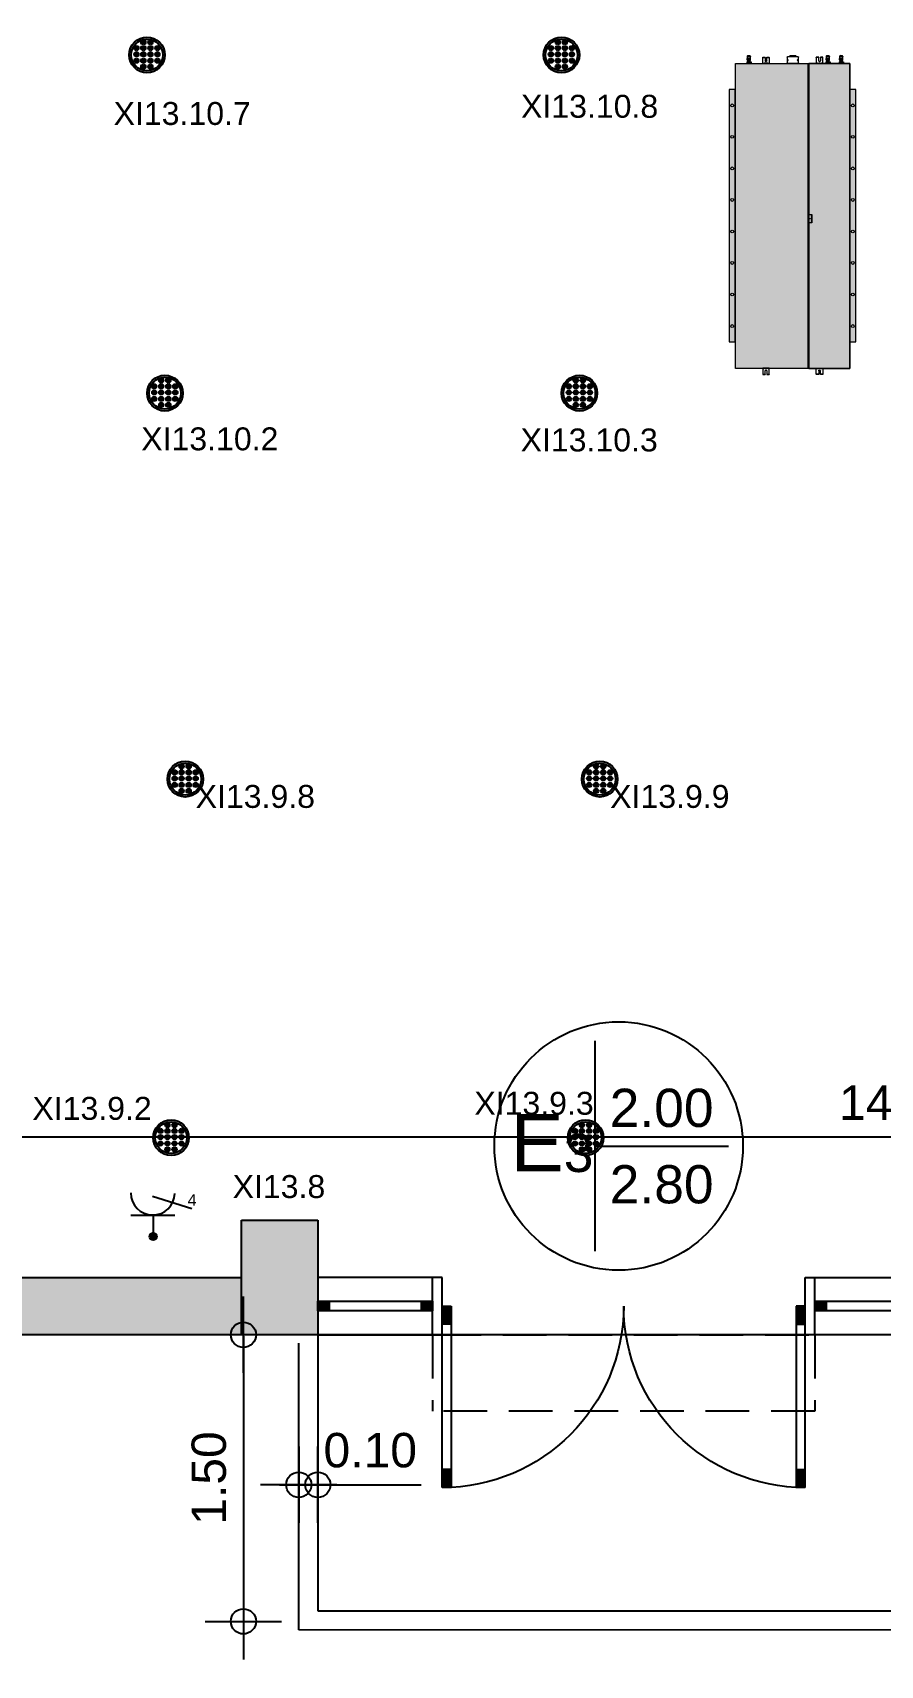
# Model space of a CAD drawing. Header units: metres. Extents: x 0 to 132, y -109 to 310.
# Drawn here: x 39.5 to 43.93, y 12.45 to 21 of the extents above; entities that cross this region are included whole.
import ezdxf
from ezdxf.enums import TextEntityAlignment as Align

# ---------------------------------------------------------------- set-up
doc = ezdxf.new("R2010")
doc.units = ezdxf.units.M
doc.header["$LTSCALE"] = 0.036
doc.linetypes.add('HIDDEN', pattern=[9.525, 6.35, -3.175])
doc.layers.get('0').update_dxf_attribs({"color": 252})
doc.layers.get('Defpoints').update_dxf_attribs({"color": 252})
for name, color, linetype in [('arxitektonika', 254, 'Continuous'), ('DIMBLK', 252, 'Continuous'), ('electext', 20, 'Continuous'), ('HLEK-SYMBOL', 3, 'Continuous'), ('HLEK_FL001_SYMBOLS', 230, 'Continuous'), ('mihanologika text', 20, 'Continuous'), ('Parathira', 252, 'Continuous')]:
    doc.layers.add(name, color=color, linetype=linetype)
doc.layers.add('axel', color=170, linetype='Continuous', lineweight=0)
doc.styles.add('COMU-N', font='arial.ttf')
doc.styles.get("Standard").update_dxf_attribs({"font": 'arial.ttf'})
doc.dimstyles.new('CADWDOT', dxfattribs={"dimscale": 0.1, "dimtxt": 1.8, "dimasz": 0.08, "dimexe": 2, "dimexo": 0, "dimgap": 0.09, "dimtad": 0, "dimrnd": 0.001, "dimzin": 0, "dimdsep": 46, "dimtxsty": 'Standard', "dimblk1": 'ARTDIM', "dimblk2": 'ARTDIM', "dimsah": 1, "dimcen": 0.09, "dimdle": 0.05, "dimse1": 1, "dimse2": 1, "dimadec": 0, "dimazin": 0, "dimtfac": 1, "dimtmove": 0, "dimatfit": 3, "dimldrblk": 'ARTDIM', "dimfxl": 2, "dimtvp": 0.9999, "dimtolj": 1, "dimtzin": 0, "dimarcsym": 0})

# ---------------------------------------------------------------- blocks, each defined once
blk = doc.blocks.new('A$C35C13F37')
at = {"layer": 'Parathira'}
for p, q in [((0, -0.025), (0, 0.025)), ((0, 0.025), (0.6, 0.025)), ((0, 0.015), (0.06, 0.015)), ((0, 0.005), (0.06, 0.005)), ((0.06, 0.025), (0.06, -0.025)), ((0.54, 0.025), (0.54, -0.025)), ((0.54, 0.015), (0.6, 0.015)), ((0.54, 0.005), (0.6, 0.005)), ((0.6, 0.025), (0.6, -0.025)), ((0, -0.005), (0.06, -0.005)), ((0, -0.015), (0.06, -0.015)), ((0.6, -0.025), (0, -0.025)), ((0.54, -0.005), (0.6, -0.005)), ((0.54, -0.015), (0.6, -0.015))]:
    blk.add_line(p, q, dxfattribs=at)
blk = doc.blocks.new('A$C30105C54')
at = {"layer": 'Parathira'}
for p, q in [((0.05, 0.8), (0.05, -0.15)), ((0.0595, 0.705), (0.0595, 0.8)), ((0.069, 0.705), (0.069, 0.7998)), ((0.0785, 0.705), (0.0785, 0.7996)), ((0.088, 0.705), (0.088, 0.7992)), ((0.0975, -0.15), (0.0975, 0.7988)), ((1.9025, -0.15), (1.9025, 0.7988)), ((1.912, 0.705), (1.912, 0.7992)), ((1.9215, 0.705), (1.9215, 0.7996)), ((1.931, 0.705), (1.931, 0.7998)), ((1.9405, 0.705), (1.9405, 0.8)), ((1.95, 0.8), (1.95, -0.15)), ((0.0975, 0.705), (0.05, 0.705)), ((1.9025, 0.705), (1.95, 0.705)), ((0, 0), (0.05, 0)), ((0.05, 0), (0.05, -0.3)), ((1.95, 0), (1.95, -0.3)), ((2, 0), (1.95, 0)), ((0.0975, -0.055), (0.05, -0.055)), ((0.0595, -0.15), (0.0595, -0.055)), ((0.069, -0.15), (0.069, -0.055)), ((0.0785, -0.15), (0.0785, -0.055)), ((0.088, -0.15), (0.088, -0.055)), ((1.9025, -0.055), (1.95, -0.055)), ((1.912, -0.15), (1.912, -0.055)), ((1.9215, -0.15), (1.9215, -0.055)), ((1.931, -0.15), (1.931, -0.055)), ((1.9405, -0.15), (1.9405, -0.055)), ((0.05, -0.15), (0.0975, -0.15)), ((1.95, -0.15), (1.9025, -0.15)), ((0.05, -0.3), (0, -0.3)), ((1.95, -0.3), (2, -0.3))]:
    blk.add_line(p, q, dxfattribs=at)
for centre, start, end in [((0.05, -0.15), 0, 90), ((1.95, -0.15), 90, 180)]:
    blk.add_arc(centre, 0.95, start, end, dxfattribs=at)
blk = doc.blocks.new('ARTDIM')
at = {"layer": 'DIMBLK'}
for p, q in [((0, -24.9975), (0, 24.9975)), ((-24.9975, 0), (24.9975, 0))]:
    blk.add_line(p, q, dxfattribs=at)
blk.add_circle((0, 0), 8.25, dxfattribs=at)
blk = doc.blocks.new('*D238')
at = {"layer": 'arxitektonika', "color": 0, "lineweight": -2}
blk.add_line((51.5802, 15.2176), (37.3262, 15.2176), dxfattribs=at)
at = {"layer": 'Defpoints', "color": 0, "transparency": 16777216}
for p in [(37.3182, 15.2176), (37.3182, 14.7624), (51.5882, 14.7624)]:
    blk.add_point(p, dxfattribs=at)
at = {"layer": 'arxitektonika', "color": 0, "lineweight": -2, "xscale": 0.008, "yscale": 0.008, "zscale": 0.008, "rotation": 180}
blk.add_blockref('ARTDIM', (37.3182, 15.2176), dxfattribs=at)
at = {"layer": 'arxitektonika', "color": 0, "lineweight": -2, "xscale": 0.008, "yscale": 0.008, "zscale": 0.008}
blk.add_blockref('ARTDIM', (51.5882, 15.2176), dxfattribs=at)
at = {"layer": 'arxitektonika', "color": 0, "insert": (44.0295, 15.3976), "char_height": 0.18, "attachment_point": 5}
blk.add_mtext('\\A1;14.27', dxfattribs=at)
blk = doc.blocks.new('*D240')
at = {"layer": 'arxitektonika', "color": 0, "lineweight": -2}
blk.add_line((40.5986, 14.175), (40.5986, 12.691), dxfattribs=at)
at = {"layer": 'Defpoints', "color": 0, "transparency": 16777216}
for p in [(40.8882, 14.183), (40.5986, 12.683), (40.8882, 12.683)]:
    blk.add_point(p, dxfattribs=at)
at = {"layer": 'arxitektonika', "color": 0, "lineweight": -2, "xscale": 0.008, "yscale": 0.008, "zscale": 0.008}
for p, rotation in [((40.5986, 14.183), 90), ((40.5986, 12.683), 270)]:
    blk.add_blockref('ARTDIM', p, dxfattribs=dict(at, rotation=rotation))
at = {"layer": 'arxitektonika', "color": 0, "insert": (40.4186, 13.433), "char_height": 0.18, "attachment_point": 5, "rotation": 90}
blk.add_mtext('\\A1;1.50', dxfattribs=at)
blk = doc.blocks.new('*D241')
at = {"layer": 'arxitektonika', "color": 0, "lineweight": -2}
blk.add_line((40.8962, 12.165), (47.8399, 12.165), dxfattribs=at)
at = {"layer": 'Defpoints', "color": 0, "transparency": 16777216}
for p in [(40.8882, 12.683), (47.8479, 12.683), (47.8479, 12.165)]:
    blk.add_point(p, dxfattribs=at)
at = {"layer": 'arxitektonika', "color": 0, "lineweight": -2, "xscale": 0.008, "yscale": 0.008, "zscale": 0.008, "rotation": 180}
blk.add_blockref('ARTDIM', (40.8882, 12.165), dxfattribs=at)
at = {"layer": 'arxitektonika', "color": 0, "lineweight": -2, "xscale": 0.008, "yscale": 0.008, "zscale": 0.008}
blk.add_blockref('ARTDIM', (47.8479, 12.165), dxfattribs=at)
at = {"layer": 'arxitektonika', "color": 0, "insert": (44.368, 12.345), "char_height": 0.18, "attachment_point": 5}
blk.add_mtext('\\A1;{\\Fcomplex.shx;6.95}', dxfattribs=at)
blk = doc.blocks.new('*D242')
at = {"layer": 'arxitektonika', "color": 0, "lineweight": -2}
for p, q in [((40.8962, 13.3979), (40.9802, 13.3979)), ((40.9882, 13.3979), (41.5285, 13.3979))]:
    blk.add_line(p, q, dxfattribs=at)
at = {"layer": 'Defpoints', "color": 0, "transparency": 16777216}
for p in [(40.8882, 13.433), (40.9882, 13.433), (40.9882, 13.3979)]:
    blk.add_point(p, dxfattribs=at)
at = {"layer": 'arxitektonika', "color": 0, "lineweight": -2, "xscale": 0.008, "yscale": 0.008, "zscale": 0.008, "rotation": 180}
blk.add_blockref('ARTDIM', (40.8882, 13.3979), dxfattribs=at)
at = {"layer": 'arxitektonika', "color": 0, "lineweight": -2, "xscale": 0.008, "yscale": 0.008, "zscale": 0.008}
blk.add_blockref('ARTDIM', (40.9882, 13.3979), dxfattribs=at)
at = {"layer": 'arxitektonika', "color": 0, "insert": (41.2623, 13.5779), "char_height": 0.18, "attachment_point": 5}
blk.add_mtext('\\A1;0.10', dxfattribs=at)
blk = doc.blocks.new('gJ6_a14')
at = {"linetype": 'Continuous'}
for p, q in [((-0.1176, 0.1119), (0.113, 0.1119)), ((0, 0.1119), (0, 0))]:
    blk.add_line(p, q, dxfattribs=at)
blk.add_arc((-0.0023, 0.2279), 0.1153, 180, 358.95657, dxfattribs=at)
blk = doc.blocks.new('*X789')
at = {"color": 0}
for p, q in [((15.598, 2.587), (15.737, 2.727)), ((15.598, 2.622), (15.702, 2.727)), ((15.601, 2.607), (15.609, 2.616)), ((15.604, 2.646), (15.605, 2.647)), ((15.605, 2.559), (15.765, 2.719)), ((15.605, 2.577), (15.614, 2.585)), ((15.609, 2.652), (15.618, 2.66)), ((15.611, 2.547), (15.618, 2.554)), ((15.614, 2.621), (15.623, 2.63)), ((15.617, 2.536), (15.789, 2.707)), ((15.618, 2.59), (15.627, 2.599)), ((15.623, 2.665), (15.631, 2.674)), ((15.623, 2.559), (15.631, 2.568)), ((15.627, 2.634), (15.636, 2.643)), ((15.627, 2.528), (15.636, 2.537)), ((15.631, 2.603), (15.64, 2.612)), ((15.633, 2.516), (15.808, 2.691)), ((15.636, 2.678), (15.645, 2.687)), ((15.636, 2.572), (15.645, 2.581)), ((15.64, 2.647), (15.649, 2.656)), ((15.64, 2.541), (15.649, 2.55)), ((15.645, 2.616), (15.654, 2.625)), ((15.645, 2.51), (15.654, 2.519)), ((15.649, 2.691), (15.658, 2.7)), ((15.649, 2.585), (15.658, 2.594)), ((15.653, 2.501), (15.824, 2.672)), ((15.654, 2.66), (15.662, 2.669)), ((15.654, 2.554), (15.662, 2.563)), ((15.658, 2.63), (15.667, 2.638)), ((15.658, 2.523), (15.667, 2.532)), ((15.662, 2.705), (15.671, 2.714)), ((15.662, 2.599), (15.671, 2.607)), ((15.664, 2.494), (15.671, 2.501)), ((15.667, 2.674), (15.676, 2.683)), ((15.667, 2.568), (15.676, 2.577)), ((15.671, 2.643), (15.68, 2.652)), ((15.671, 2.537), (15.68, 2.546)), ((15.676, 2.718), (15.678, 2.721)), ((15.676, 2.489), (15.836, 2.648)), ((15.676, 2.612), (15.685, 2.621)), ((15.676, 2.506), (15.685, 2.515)), ((15.68, 2.687), (15.689, 2.696)), ((15.68, 2.581), (15.689, 2.59)), ((15.685, 2.656), (15.693, 2.665)), ((15.685, 2.55), (15.693, 2.559)), ((15.689, 2.625), (15.698, 2.634)), ((15.689, 2.519), (15.698, 2.528)), ((15.693, 2.7), (15.702, 2.709)), ((15.693, 2.594), (15.702, 2.603)), ((15.693, 2.488), (15.702, 2.497)), ((15.698, 2.669), (15.707, 2.678)), ((15.698, 2.563), (15.707, 2.572)), ((15.702, 2.638), (15.711, 2.647)), ((15.702, 2.532), (15.711, 2.541)), ((15.705, 2.482), (15.843, 2.62)), ((15.707, 2.714), (15.715, 2.722)), ((15.707, 2.607), (15.715, 2.616)), ((15.707, 2.501), (15.715, 2.51)), ((15.711, 2.683), (15.72, 2.691)), ((15.711, 2.577), (15.72, 2.585)), ((15.715, 2.652), (15.724, 2.66)), ((15.715, 2.546), (15.724, 2.554)), ((15.72, 2.727), (15.721, 2.728)), ((15.72, 2.621), (15.729, 2.63)), ((15.72, 2.515), (15.729, 2.523)), ((15.724, 2.696), (15.733, 2.705)), ((15.724, 2.59), (15.733, 2.599)), ((15.724, 2.484), (15.733, 2.493)), ((15.729, 2.665), (15.738, 2.674)), ((15.729, 2.559), (15.738, 2.568)), ((15.733, 2.634), (15.742, 2.643)), ((15.733, 2.528), (15.742, 2.537)), ((15.738, 2.709), (15.746, 2.718)), ((15.738, 2.603), (15.746, 2.612)), ((15.738, 2.497), (15.746, 2.506)), ((15.741, 2.482), (15.842, 2.584)), ((15.742, 2.678), (15.751, 2.687)), ((15.742, 2.572), (15.751, 2.581)), ((15.746, 2.647), (15.755, 2.656)), ((15.746, 2.541), (15.755, 2.55)), ((15.751, 2.722), (15.752, 2.724)), ((15.751, 2.616), (15.76, 2.625)), ((15.751, 2.51), (15.76, 2.519)), ((15.755, 2.691), (15.764, 2.7)), ((15.755, 2.585), (15.764, 2.594)), ((15.76, 2.66), (15.768, 2.669)), ((15.76, 2.554), (15.768, 2.563)), ((15.764, 2.63), (15.773, 2.638)), ((15.764, 2.523), (15.773, 2.532)), ((15.768, 2.705), (15.777, 2.714)), ((15.768, 2.599), (15.777, 2.607)), ((15.768, 2.493), (15.777, 2.501)), ((15.773, 2.674), (15.782, 2.683)), ((15.773, 2.568), (15.782, 2.577)), ((15.777, 2.643), (15.786, 2.652)), ((15.777, 2.537), (15.786, 2.546)), ((15.782, 2.612), (15.791, 2.621)), ((15.782, 2.506), (15.791, 2.515)), ((15.786, 2.687), (15.795, 2.696)), ((15.786, 2.581), (15.795, 2.59)), ((15.791, 2.656), (15.799, 2.665)), ((15.791, 2.55), (15.799, 2.559)), ((15.795, 2.625), (15.804, 2.634)), ((15.795, 2.519), (15.804, 2.528)), ((15.799, 2.594), (15.808, 2.603)), ((15.804, 2.669), (15.813, 2.678)), ((15.804, 2.563), (15.813, 2.572)), ((15.808, 2.638), (15.817, 2.647)), ((15.808, 2.532), (15.817, 2.541)), ((15.813, 2.607), (15.822, 2.616)), ((15.817, 2.577), (15.826, 2.585)), ((15.822, 2.652), (15.83, 2.66)), ((15.822, 2.546), (15.83, 2.554)), ((15.826, 2.621), (15.835, 2.63)), ((15.83, 2.59), (15.839, 2.599)), ((15.835, 2.559), (15.835, 2.56)), ((15.839, 2.634), (15.84, 2.635)), ((15.844, 2.603), (15.844, 2.603))]:
    blk.add_line(p, q, dxfattribs=at)
blk = doc.blocks.new('GJ6_A78')
at = {"layer": 'HLEK-SYMBOL', "color": 0, "linetype": 'Continuous'}
blk.add_circle((0, 0), 0.0989, dxfattribs=at)
at = {"layer": 'HLEK-SYMBOL', "color": 0, "xscale": 0.8, "yscale": 0.8, "zscale": 0.8}
blk.add_blockref('*X789', (-12.576, -2.084), dxfattribs=at)
blk = doc.blocks.new('priza')
at = {"layer": 'HLEK_FL001_SYMBOLS', "xscale": 0.1951472641207488, "yscale": 0.1951472641207488, "zscale": 0.1951472641207488}
blk.add_blockref('GJ6_A78', (87.4, -100.4953), dxfattribs=at)
at = {"layer": 'HLEK_FL001_SYMBOLS', "rotation": 180}
blk.add_blockref('gJ6_a14', (87.4, -100.4952), dxfattribs=at)
blk = doc.blocks.new('priza tetrapli')
at = {"layer": 'HLEK_FL001_SYMBOLS', "ltscale": 5}
blk.add_line((444.1264, -18.901), (444.3314, -18.9664), dxfattribs=at)
at = {"layer": 'HLEK_FL001_SYMBOLS', "rotation": 180}
blk.add_blockref('priza', (531.5297, -119.6074), dxfattribs=at)
at = {"layer": 'HLEK_FL001_SYMBOLS', "ltscale": 5}
blk.add_text('4', height=0.06, dxfattribs=at).set_placement((444.3099, -18.9515))
blk = doc.blocks.new('led downlight 26W xoneyto 18cm')
at = {"layer": 'HLEK_FL001_SYMBOLS'}
h = blk.add_hatch(color=256, dxfattribs=at)
h.paths.add_polyline_path([(45.0105, 62.6523, 1), (45.1976, 62.6523, 1)])
h.paths.add_polyline_path([(45.1872, 62.6523, 1), (45.0209, 62.6523, 1)], flags=16)
at = {"layer": 'HLEK_FL001_SYMBOLS', "linetype": 'Continuous', "lineweight": 0}
h = blk.add_hatch(color=11, dxfattribs=at)
h.dxf.hatch_style = 1
h.paths.add_polyline_path([(45.0985, 62.7188, 1), (45.0716, 62.7188, 1)])
h = blk.add_hatch(color=11, dxfattribs=at)
h.dxf.hatch_style = 1
h.paths.add_polyline_path([(45.1355, 62.7188, 1), (45.1087, 62.7188, 1)])
h = blk.add_hatch(color=11, dxfattribs=at)
h.dxf.hatch_style = 1
h.paths.add_polyline_path([(45.062, 62.688, 1), (45.0351, 62.688, 1)])
h = blk.add_hatch(color=11, dxfattribs=at)
h.dxf.hatch_style = 1
h.paths.add_polyline_path([(45.062, 62.6556, 1), (45.0351, 62.6556, 1)])
h = blk.add_hatch(color=11, dxfattribs=at)
h.dxf.hatch_style = 1
h.paths.add_polyline_path([(45.062, 62.6219, 1), (45.0351, 62.6219, 1)])
h = blk.add_hatch(color=11, dxfattribs=at)
h.dxf.hatch_style = 1
h.paths.add_polyline_path([(45.0985, 62.688, 1), (45.0716, 62.688, 1)])
h = blk.add_hatch(color=11, dxfattribs=at)
h.dxf.hatch_style = 1
h.paths.add_polyline_path([(45.0985, 62.6556, 1), (45.0716, 62.6556, 1)])
h = blk.add_hatch(color=11, dxfattribs=at)
h.dxf.hatch_style = 1
h.paths.add_polyline_path([(45.0985, 62.6219, 1), (45.0716, 62.6219, 1)])
h = blk.add_hatch(color=11, dxfattribs=at)
h.dxf.hatch_style = 1
h.paths.add_polyline_path([(45.1355, 62.688, 1), (45.1087, 62.688, 1)])
h = blk.add_hatch(color=11, dxfattribs=at)
h.dxf.hatch_style = 1
h.paths.add_polyline_path([(45.1355, 62.6556, 1), (45.1087, 62.6556, 1)])
h = blk.add_hatch(color=11, dxfattribs=at)
h.dxf.hatch_style = 1
h.paths.add_polyline_path([(45.1355, 62.6219, 1), (45.1087, 62.6219, 1)])
h = blk.add_hatch(color=11, dxfattribs=at)
h.dxf.hatch_style = 1
h.paths.add_polyline_path([(45.172, 62.688, 1), (45.1452, 62.688, 1)])
h = blk.add_hatch(color=11, dxfattribs=at)
h.dxf.hatch_style = 1
h.paths.add_polyline_path([(45.172, 62.6556, 1), (45.1452, 62.6556, 1)])
h = blk.add_hatch(color=11, dxfattribs=at)
h.dxf.hatch_style = 1
h.paths.add_polyline_path([(45.172, 62.6219, 1), (45.1452, 62.6219, 1)])
h = blk.add_hatch(color=11, dxfattribs=at)
h.dxf.hatch_style = 1
h.paths.add_polyline_path([(45.0985, 62.5906, 1), (45.0716, 62.5906, 1)])
h = blk.add_hatch(color=11, dxfattribs=at)
h.dxf.hatch_style = 1
h.paths.add_polyline_path([(45.1355, 62.5906, 1), (45.1087, 62.5906, 1)])
at = {"layer": 'HLEK_FL001_SYMBOLS'}
for radius in [0.0936, 0.0831]:
    blk.add_circle((45.1041, 62.6523), radius, dxfattribs=at)
at = {"layer": 'HLEK_FL001_SYMBOLS', "linetype": 'Continuous', "lineweight": 0}
for centre in [(45.0851, 62.7188), (45.1221, 62.7188), (45.0486, 62.688), (45.0486, 62.6556), (45.0486, 62.6219), (45.0851, 62.688), (45.0851, 62.6556), (45.0851, 62.6219), (45.1221, 62.688), (45.1221, 62.6556), (45.1221, 62.6219), (45.1586, 62.688), (45.1586, 62.6556), (45.1586, 62.6219), (45.0851, 62.5906), (45.1221, 62.5906)]:
    blk.add_circle(centre, 0.0134, dxfattribs=at)
blk = doc.blocks.new('A$C5A126718')
at = {"layer": 'axel'}
for p, q in [((-0.0317, 0.0343), (-0.0317, 0.0321)), ((-0.0301, 0.0343), (-0.0317, 0.0343)), ((-0.0317, 0.0321), (-0.0317, 0.0236)), ((-0.0317, 0.0321), (-0.0301, 0.0321)), ((-0.0317, 0.0236), (-0.0301, 0.0236)), ((-0.0317, 0.0236), (-0.0317, 0.0214)), ((-0.0301, 0.0214), (-0.0317, 0.0214)), ((-0.0301, 0.0129), (-0.0317, 0.0129)), ((-0.0317, 0.0129), (-0.0317, 0.0107)), ((-0.0317, 0.0107), (-0.0301, 0.0107)), ((-0.0317, 0.0107), (-0.0317, 0.0021)), ((-0.0317, 0.0021), (-0.0301, 0.0021)), ((-0.0317, 0.0021), (-0.0317, 0)), ((-0.0301, 0), (-0.0317, 0)), ((-0.0012, 0.0343), (-0.0301, 0.0343)), ((-0.0301, 0.0343), (-0.0301, 0.0321)), ((-0.0301, 0.0321), (-0.0301, 0.0236)), ((-0.0301, 0.0236), (-0.0301, 0.0214)), ((-0.0301, 0.0214), (-0.0131, 0.0214)), ((-0.0301, 0.0129), (-0.0301, 0.0107)), ((-0.0131, 0.0129), (-0.0301, 0.0129)), ((-0.0301, 0.0107), (-0.0301, 0.0021)), ((-0.0301, 0.0021), (-0.0301, 0)), ((-0.0301, 0), (-0.0012, 0)), ((-0.0012, 0.0343), (0, 0.0343)), ((-0.0012, 0.0343), (-0.0012, 0.033)), ((-0.0012, 0.033), (-0.0012, 0.03)), ((-0.0012, 0.03), (-0.0012, 0.0271)), ((-0.0012, 0.0271), (0, 0.0271)), ((-0.0012, 0.027), (-0.0012, 0.0271)), ((-0.0012, 0.0073), (-0.0012, 0.027)), ((-0.0012, 0.0071), (-0.0012, 0.0073)), ((-0.0012, 0.0071), (0, 0.0071)), ((-0.0012, 0.0071), (-0.0012, 0.0043)), ((-0.0012, 0.0043), (-0.0012, 0.0013)), ((-0.0012, 0.0013), (-0.0012, 0)), ((-0.0012, 0), (0, 0)), ((0.0004, 0.0271), (0.0004, 0.0343)), ((0.0004, 0.0271), (0.0004, 0.0343)), ((0.0004, 0.0211), (0.0004, 0.0271)), ((0.0004, 0.0211), (0.0004, 0.0271)), ((0.0004, 0.0207), (0.0004, 0.0211)), ((0.0004, 0.0207), (0.0004, 0.0211)), ((0.0004, 0.0186), (0.0004, 0.0207)), ((0.0004, 0.0186), (0.0004, 0.0207)), ((0.0004, 0.0157), (0.0004, 0.0186)), ((0.0004, 0.0157), (0.0004, 0.0186)), ((0.0004, 0.0136), (0.0004, 0.0157)), ((0.0004, 0.0136), (0.0004, 0.0157)), ((0.0004, 0.0132), (0.0004, 0.0136)), ((0.0004, 0.0132), (0.0004, 0.0136)), ((0.0004, 0.0071), (0.0004, 0.0132)), ((0.0004, 0.0071), (0.0004, 0.0132)), ((0.0004, 0), (0.0004, 0.0071)), ((0.0004, 0), (0.0004, 0.0071))]:
    blk.add_line(p, q, dxfattribs=at)
blk.add_arc((-0.0131, 0.0171), 0.00429, 270, 90, dxfattribs=at)
blk = doc.blocks.new('A$C3A54651E')
at = {"layer": 'axel'}
for p, q in [((0.0091, 0.0228), (0, 0.0228)), ((0, 0.0228), (0, 0)), ((0.0091, 0), (0, 0)), ((0.0091, 0), (0.0091, 0.0228)), ((0.0091, 0.0171), (0.0162, 0.0171)), ((0.0091, 0.0057), (0.0162, 0.0057)), ((0.0162, 0.019), (0.0166, 0.0193)), ((0.0162, 0.0038), (0.0162, 0.019)), ((0.0162, 0.0038), (0.0166, 0.0035)), ((0.0166, 0.0035), (0.0166, 0.0193)), ((0.0166, 0.0193), (0.0184, 0.0193)), ((0.0166, 0.0035), (0.0184, 0.0035)), ((0.0184, 0.02), (0.0184, 0.0199)), ((0.0184, 0.02), (0.0184, 0.02)), ((0.0184, 0.0199), (0.0184, 0.0193)), ((0.0184, 0.0193), (0.0184, 0.0153)), ((0.0184, 0.0153), (0.0184, 0.0067)), ((0.0184, 0.0067), (0.0184, 0.0035)), ((0.0184, 0.0035), (0.0184, 0.0028)), ((0.0184, 0.0028), (0.0184, 0.0028)), ((0.0191, 0.0202), (0.0254, 0.0202)), ((0.0191, 0.0197), (0.0254, 0.0197)), ((0.0191, 0.0109), (0.0254, 0.0109)), ((0.0191, 0.0026), (0.0254, 0.0026)), ((0.0262, 0.0199), (0.0262, 0.02)), ((0.0262, 0.02), (0.0262, 0.02)), ((0.0262, 0.0182), (0.0262, 0.0199)), ((0.0262, 0.0153), (0.0262, 0.0182)), ((0.0262, 0.0182), (0.0284, 0.0182)), ((0.0262, 0.0067), (0.0262, 0.0153)), ((0.0262, 0.0046), (0.0262, 0.0067)), ((0.0262, 0.0028), (0.0262, 0.0046)), ((0.0262, 0.0046), (0.0284, 0.0046)), ((0.0262, 0.0028), (0.0262, 0.0028)), ((0.0284, 0.0193), (0.037, 0.0193)), ((0.0284, 0.0182), (0.0284, 0.0193)), ((0.0284, 0.0046), (0.0284, 0.0182)), ((0.0284, 0.0035), (0.0284, 0.0046)), ((0.0284, 0.0035), (0.037, 0.0035)), ((0.037, 0.0035), (0.037, 0.0193)), ((0.0373, 0.019), (0.037, 0.0193)), ((0.0373, 0.0037), (0.037, 0.0035)), ((0.0373, 0.0182), (0.0373, 0.019)), ((0.0373, 0.0046), (0.0373, 0.0182)), ((0.0373, 0.0182), (0.0403, 0.0182)), ((0.0373, 0.0037), (0.0373, 0.0046)), ((0.0373, 0.0046), (0.0403, 0.0046)), ((0.0403, 0.0046), (0.0403, 0.0182)), ((0.0423, 0.0162), (0.0403, 0.0182)), ((0.0423, 0.0066), (0.0403, 0.0046)), ((0.0423, 0.0066), (0.0423, 0.0162))]:
    blk.add_line(p, q, dxfattribs=at)
for points in [[(0.0191, 0.0202, 0.004311), (0.019, 0.0202, 0.005535), (0.0188, 0.0202, 0.007292), (0.0187, 0.0201, 0.009929), (0.0186, 0.0201), (0.0186, 0.0201, 0.019665), (0.0185, 0.02, 0.032685), (0.0184, 0.02, 0.060642), (0.0184, 0.02), (0.0184, 0.02)], [(0.0184, 0.0199, 0.159929), (0.0184, 0.0199, 0.090191), (0.0184, 0.0199, 0.0462), (0.0184, 0.0199, 0.02623), (0.0185, 0.0198), (0.0186, 0.0198, 0.013719), (0.0187, 0.0198, 0.009481), (0.0188, 0.0198, 0.006867), (0.0189, 0.0197, 0.005151), (0.0191, 0.0197)], [(0.0191, 0.0197, 0.015295), (0.0188, 0.0186, 0.017604), (0.0186, 0.0175), (0.0185, 0.0169, 0.02245), (0.0184, 0.0158), (0.0184, 0.0153)], [(0.0184, 0.0153, 0.023182), (0.0184, 0.0142, 0.022013), (0.0186, 0.0131), (0.0187, 0.0125, 0.017076), (0.0189, 0.0114), (0.0191, 0.0109)], [(0.0191, 0.0109, 0.016103), (0.0188, 0.0098, 0.018613), (0.0186, 0.0088), (0.0185, 0.0083, 0.023826), (0.0184, 0.0072), (0.0184, 0.0067)], [(0.0184, 0.0067, 0.024647), (0.0184, 0.0057, 0.023359), (0.0186, 0.0046), (0.0187, 0.0041, 0.018023), (0.0189, 0.0031), (0.0191, 0.0026)], [(0.0191, 0.0026, -0.004311), (0.019, 0.0026, -0.005535), (0.0188, 0.0026, -0.007292), (0.0187, 0.0027, -0.009929), (0.0186, 0.0027), (0.0186, 0.0027, -0.019665), (0.0185, 0.0027, -0.032685), (0.0184, 0.0028, -0.060642), (0.0184, 0.0028), (0.0184, 0.0028)], [(0.0262, 0.02, 0.102242), (0.0262, 0.02, 0.051435), (0.0261, 0.02, 0.028507), (0.0261, 0.0201, 0.01755), (0.026, 0.0201), (0.0259, 0.0201, 0.009159), (0.0258, 0.0201, 0.006785), (0.0257, 0.0202, 0.005184), (0.0255, 0.0202), (0.0254, 0.0202)], [(0.0254, 0.0197, 0.004812), (0.0256, 0.0197, 0.00636), (0.0258, 0.0198, 0.008685), (0.0259, 0.0198, 0.012384), (0.026, 0.0198), (0.0261, 0.0198, 0.023143), (0.0261, 0.0199, 0.039656), (0.0262, 0.0199, 0.07579), (0.0262, 0.0199, 0.144125), (0.0262, 0.0199)], [(0.0262, 0.0153, 0.023214), (0.0262, 0.0164, 0.02204), (0.026, 0.0175), (0.0259, 0.018, 0.017046), (0.0256, 0.0191), (0.0254, 0.0197)], [(0.0254, 0.0109, 0.01528), (0.0258, 0.012, 0.017585), (0.026, 0.013), (0.0261, 0.0136, 0.022468), (0.0262, 0.0147), (0.0262, 0.0153)], [(0.0262, 0.0067, 0.024685), (0.0262, 0.0078, 0.023392), (0.026, 0.0088), (0.0259, 0.0093, 0.017988), (0.0256, 0.0103), (0.0254, 0.0109)], [(0.0254, 0.0026, 0.016073), (0.0258, 0.0036, 0.018575), (0.026, 0.0046), (0.0261, 0.0052, 0.023861), (0.0262, 0.0062), (0.0262, 0.0067)], [(0.0262, 0.0028, -0.102242), (0.0262, 0.0028, -0.051435), (0.0261, 0.0028, -0.028507), (0.0261, 0.0027, -0.01755), (0.026, 0.0027), (0.0259, 0.0027, -0.009159), (0.0258, 0.0026, -0.006785), (0.0257, 0.0026, -0.005184), (0.0255, 0.0026), (0.0254, 0.0026)]]:
    blk.add_lwpolyline(points, format="xyb", dxfattribs=at)
blk = doc.blocks.new('A$C531E15D6')
at = {"layer": 'axel'}
for p, q in [((-0.0003, 0.0241), (-0.0003, -0.0359)), ((-0.0003, 0.0241), (0.0009, 0.0241)), ((-0.0003, 0.0134), (0, 0.0134)), ((-0.0003, 0.0113), (0, 0.0113)), ((-0.0003, 0.0066), (-0.0003, 0.0031)), ((-0.0003, 0.0066), (-0.0003, 0.0031)), ((0, 0.0059), (-0.0003, 0.0059)), ((-0.0003, 0.0031), (-0.0003, -0.0276)), ((0.0021, 0.0241), (0, 0.022)), ((0, 0.0059), (0, 0.022)), ((0, -0.0059), (0, 0.0059)), ((0, -0.0059), (0, 0.0059)), ((0.0012, 0.0241), (0.0009, 0.0241)), ((0.0012, 0.0241), (0.0009, 0.0241)), ((0.0012, 0.0241), (0.0021, 0.0241)), ((0.0021, 0.0241), (0.0321, 0.0241)), ((0.0021, 0.0241), (0.0321, 0.0241)), ((0.0321, 0.0241), (0.0343, 0.022)), ((0.0343, 0.022), (0.0343, 0.0134)), ((0.0343, 0.022), (0.0343, 0.0134)), ((0.0343, 0.0134), (0.0343, -0.0251)), ((0.0343, 0.0134), (0.0343, -0.0251)), ((0.038, 0.0127), (0.0343, 0.0128)), ((0.0347, 0.0056), (0.0343, 0.0056)), ((0.0347, 0.0056), (0.0347, -0.0059)), ((0.0357, 0.0099), (0.0357, 0.0045)), ((0.04, 0.0099), (0.0357, 0.0099)), ((0.0357, 0.0045), (0.0357, 0.0038)), ((0.0357, 0.0045), (0.0357, 0.0038)), ((0.0357, 0.0038), (0.0357, -0.0059)), ((0.0357, 0.0038), (0.0357, -0.0059)), ((0.038, 0.0127), (0.038, 0.0099)), ((0.04, 0.0099), (0.04, -0.0059)), ((0, -0.0176), (-0.0003, -0.0176)), ((-0.0003, -0.023), (0, -0.023)), ((-0.0003, -0.0251), (0, -0.0251)), ((-0.0003, -0.0276), (-0.0003, -0.0312)), ((-0.0003, -0.0276), (-0.0003, -0.0312)), ((-0.0003, -0.0359), (0.0021, -0.0359)), ((0, -0.0176), (0, -0.0059)), ((0, -0.0176), (0, -0.0059)), ((0, -0.0337), (0, -0.0176)), ((0.0021, -0.0359), (0, -0.0337)), ((0.0321, -0.0359), (0.0021, -0.0359)), ((0.0321, -0.0359), (0.0021, -0.0359)), ((0.0343, -0.0337), (0.0321, -0.0359)), ((0.0347, -0.0173), (0.0343, -0.0173)), ((0.038, -0.0244), (0.0343, -0.0245)), ((0.0343, -0.0251), (0.0343, -0.0337)), ((0.0343, -0.0251), (0.0343, -0.0337)), ((0.0347, -0.0059), (0.0347, -0.0173)), ((0.0357, -0.0059), (0.0357, -0.0155)), ((0.0357, -0.0059), (0.0357, -0.0155)), ((0.0357, -0.0155), (0.0357, -0.0162)), ((0.0357, -0.0155), (0.0357, -0.0162)), ((0.0357, -0.0162), (0.0357, -0.0216)), ((0.04, -0.0216), (0.0357, -0.0216)), ((0.038, -0.0244), (0.038, -0.0216)), ((0.04, -0.0059), (0.04, -0.0216))]:
    blk.add_line(p, q, dxfattribs=at)
for centre, radius in [((0.0171, 0.0199), 0.00214), ((0.0171, 0.0199), 0.00111), ((0.0171, -0.0316), 0.00214), ((0.0171, -0.0316), 0.00111)]:
    blk.add_circle(centre, radius, dxfattribs=at)
for centre, radius, start, end in [((0.0321, 0.022), 0.00214, 0, 90), ((0.0346, 0.0045), 0.00107, 0, 89.54164), ((0.0321, -0.0337), 0.00214, 270, 0), ((0.0346, -0.0162), 0.00107, 270.45836, 0)]:
    blk.add_arc(centre, radius, start, end, dxfattribs=at)
blk = doc.blocks.new('FCU 10 KANALATO')
at = {"layer": 'axel'}
for color, points in [(150, [(47986.6743, 13560.1633), (47986.6743, 13560.0206), (47986.6751, 13560.0206), (47986.6751, 13560.0135), (47986.6751, 13560.0074), (47986.6751, 13560.007), (47986.6751, 13560.002), (47986.6751, 13559.9935), (47986.6751, 13559.9863), (47986.6743, 13559.9863), (47986.6743, 13559.782), (47987.7792, 13559.782), (47988.2671, 13559.782), (47988.2671, 13559.782), (47988.2704, 13559.782), (47988.2704, 13560.1633)]), (151, [(47988.2705, 13559.5646), (47988.2705, 13559.5982), (47988.2705, 13559.5982), (47988.2705, 13559.621), (47988.2705, 13559.621), (47988.2705, 13559.6682), (47988.2705, 13559.6682), (47988.2705, 13559.691), (47988.2705, 13559.691), (47988.2705, 13559.7061), (47988.2705, 13559.7061), (47988.2705, 13559.7132), (47988.2705, 13559.7193), (47988.2705, 13559.7196), (47988.2705, 13559.7246), (47988.2705, 13559.7332), (47988.2705, 13559.7403), (47988.2705, 13559.7403), (47988.2705, 13559.7785), (47987.4805, 13559.7785), (47987.4805, 13559.7638), (47987.4362, 13559.7638), (47987.4362, 13559.7785), (47986.6743, 13559.7785), (47986.6743, 13559.7403), (47986.6751, 13559.7403), (47986.6751, 13559.7332), (47986.6751, 13559.7271), (47986.6751, 13559.7218), (47986.6751, 13559.7193), (47986.6751, 13559.7132), (47986.6751, 13559.7061), (47986.6743, 13559.7061), (47986.6743, 13559.5646)])]:
    blk.add_hatch(color=color, dxfattribs=at).paths.add_polyline_path(points)
h = blk.add_hatch(color=211, dxfattribs=at)
h.paths.add_polyline_path([(47988.1338, 13560.164), (47988.1338, 13560.197), (47986.8138, 13560.197), (47986.8138, 13560.164)])
h.paths.add_polyline_path([(47987.5563, 13560.1878, -1), (47987.5563, 13560.1731, -1)], flags=16)
h.paths.add_polyline_path([(47987.3913, 13560.1731, -1), (47987.3913, 13560.1878, -1)], flags=16)
h.paths.add_polyline_path([(47987.7213, 13560.1878, -1), (47987.7213, 13560.1731, -1)], flags=16)
h.paths.add_polyline_path([(47987.2263, 13560.1731, -1), (47987.2263, 13560.1878, -1)], flags=16)
h.paths.add_polyline_path([(47987.8863, 13560.1878, -1), (47987.8863, 13560.1731, -1)], flags=16)
h.paths.add_polyline_path([(47987.0613, 13560.1731, -1), (47987.0613, 13560.1878, -1)], flags=16)
h.paths.add_polyline_path([(47988.0513, 13560.1878, -1), (47988.0513, 13560.1731, -1)], flags=16)
h.paths.add_polyline_path([(47986.8963, 13560.1731, -1), (47986.8963, 13560.1878, -1)], flags=16)
h = blk.add_hatch(color=211, dxfattribs=at)
h.paths.add_polyline_path([(47988.1338, 13559.5327), (47988.1338, 13559.5657), (47986.8138, 13559.5657), (47986.8138, 13559.5327)])
h.paths.add_polyline_path([(47987.5563, 13559.5565, -1), (47987.5563, 13559.5418, -1)], flags=16)
h.paths.add_polyline_path([(47987.3913, 13559.5418, -1), (47987.3913, 13559.5565, -1)], flags=16)
h.paths.add_polyline_path([(47987.7213, 13559.5565, -1), (47987.7213, 13559.5418, -1)], flags=16)
h.paths.add_polyline_path([(47987.2263, 13559.5418, -1), (47987.2263, 13559.5565, -1)], flags=16)
h.paths.add_polyline_path([(47987.8863, 13559.5565, -1), (47987.8863, 13559.5418, -1)], flags=16)
h.paths.add_polyline_path([(47987.0613, 13559.5418, -1), (47987.0613, 13559.5565, -1)], flags=16)
h.paths.add_polyline_path([(47988.0513, 13559.5565, -1), (47988.0513, 13559.5418, -1)], flags=16)
h.paths.add_polyline_path([(47986.8963, 13559.5418, -1), (47986.8963, 13559.5565, -1)], flags=16)
for p, q in [((47986.6743, 13559.782), (47987.7792, 13559.782)), ((47986.6743, 13559.7804), (47987.7792, 13559.7804)), ((47986.6743, 13559.78), (47987.7816, 13559.78)), ((47987.7349, 13559.7785), (47986.6743, 13559.7785)), ((47987.4362, 13559.7785), (47987.4362, 13559.78)), ((47987.4362, 13559.7638), (47987.4362, 13559.7785)), ((47987.4362, 13559.766), (47987.4805, 13559.766)), ((47987.4805, 13559.7638), (47987.4362, 13559.7638)), ((47987.4805, 13559.7785), (47987.4805, 13559.78)), ((47987.4805, 13559.7785), (47987.4805, 13559.7638)), ((47988.2705, 13559.7785), (47987.7329, 13559.7785)), ((47987.7792, 13559.782), (47988.2671, 13559.782)), ((47987.7792, 13559.7804), (47988.2705, 13559.7804)), ((47987.7792, 13559.78), (47988.2705, 13559.78))]:
    blk.add_line(p, q, dxfattribs=at)
for points in [[(47986.6743, 13560.1633), (47988.2704, 13560.1633), (47988.2704, 13559.782), (47986.6743, 13559.782)], [(47986.6743, 13560.1633), (47988.2705, 13560.1633), (47988.2705, 13559.5646), (47986.6743, 13559.5646)], [(47986.6743, 13559.5646), (47988.2705, 13559.5646), (47988.2705, 13559.7785), (47986.6743, 13559.7785)]]:
    blk.add_lwpolyline(points, close=True, dxfattribs=at)
at = {"layer": 'axel', "linetype": 'Continuous'}
for points in [[(47986.8138, 13560.164), (47988.1338, 13560.164), (47988.1338, 13560.197), (47986.8138, 13560.197)], [(47986.8138, 13559.5327), (47988.1338, 13559.5327), (47988.1338, 13559.5657), (47986.8138, 13559.5657)]]:
    blk.add_lwpolyline(points, close=True, dxfattribs=at)
for centre in [(47986.8963, 13560.1805), (47987.0613, 13560.1805), (47987.2263, 13560.1805), (47987.3913, 13560.1805), (47987.5563, 13560.1805), (47987.7213, 13560.1805), (47987.8863, 13560.1805), (47988.0513, 13560.1805), (47986.8963, 13559.5492), (47987.0613, 13559.5492), (47987.2263, 13559.5492), (47987.3913, 13559.5492), (47987.5563, 13559.5492), (47987.7213, 13559.5492), (47987.8863, 13559.5492), (47988.0513, 13559.5492)]:
    blk.add_circle(centre, 0.00739, dxfattribs=at)
at = {"layer": 'axel'}
blk.add_circle((47987.4583, 13559.7731), 0.00111, dxfattribs=at)
at = {"xscale": -1, "rotation": 180}
for name, p in [('A$C3A54651E', (47988.2705, 13560.1043)), ('A$C531E15D6', (47988.2708, 13559.8575)), ('A$C5A126718', (47986.6746, 13559.7403)), ('A$C3A54651E', (47988.2705, 13559.691)), ('A$C3A54651E', (47988.2705, 13559.621))]:
    blk.add_blockref(name, p, dxfattribs=at)
blk.add_blockref('A$C5A126718', (47986.6746, 13559.9863))
at = {"xscale": -1}
blk.add_blockref('A$C5A126718', (47988.271, 13559.9863), dxfattribs=at)
at = {"rotation": 180}
blk.add_blockref('A$C5A126718', (47988.271, 13559.7403), dxfattribs=at)

msp = doc.modelspace()

# ---------------------------------------------------------------- hatches: boundary and pattern name
at = {"layer": 'arxitektonika'}
h = msp.add_hatch(color=256, dxfattribs=at)
h.paths.add_polyline_path([(40.5882, 14.183), (40.5882, 14.483), (38.9182, 14.483), (38.9182, 14.183)])
h.paths.add_polyline_path([(40.9882, 14.783), (40.5882, 14.783), (40.5882, 14.183), (40.9882, 14.183)])

# ---------------------------------------------------------------- linework, layer by layer
for p, q in [((42.4369, 15.7206), (42.4369, 14.6206)), ((42.4369, 15.1706), (43.1369, 15.1706)), ((40.5882, 14.783), (40.9882, 14.783)), ((40.5882, 14.183), (40.5882, 14.783)), ((40.9882, 14.783), (40.9882, 14.183)), ((38.9182, 14.483), (40.5882, 14.483)), ((41.5882, 14.483), (40.9882, 14.483)), ((41.5882, 14.183), (41.5882, 14.483)), ((43.5882, 14.183), (43.5882, 14.483)), ((43.5882, 14.483), (44.1882, 14.483)), ((40.5882, 14.183), (38.9182, 14.183)), ((40.9882, 14.183), (40.5882, 14.183)), ((40.8882, 12.6388), (40.8882, 14.1388)), ((40.9882, 14.183), (41.5882, 14.183)), ((40.9882, 14.183), (40.9882, 12.7388)), ((44.1882, 14.183), (43.5882, 14.183)), ((40.9882, 12.7388), (47.8479, 12.7388)), ((40.8882, 12.6388), (47.8479, 12.6422))]:
    msp.add_line(p, q, dxfattribs=at)
at = {"layer": 'arxitektonika', "linetype": 'HIDDEN'}
for p, q in [((41.5882, 14.183), (41.5882, 13.783)), ((41.6132, 14.183), (43.5882, 14.183)), ((43.5882, 14.183), (43.5882, 13.783)), ((43.5882, 13.783), (41.5882, 13.783))]:
    msp.add_line(p, q, dxfattribs=at)
at = {"layer": 'arxitektonika'}
msp.add_lwpolyline([(22.0182, 47.283), (33.2182, 47.283), (33.2182, 32.883), (35.2182, 32.883), (35.2182, 33.083), (35.6182, 33.083), (40.8182, 27.783), (40.8182, 25.383), (55.1182, 25.383), (55.1182, 14.183), (11.4182, 14.183), (11.4182, 25.383), (22.0182, 25.383)], close=True, dxfattribs=at)
msp.add_circle((42.5619, 15.1706), 0.65, dxfattribs=at)

# ---------------------------------------------------------------- block references
at = {"layer": 'arxitektonika', "xscale": -1, "rotation": 180}
msp.add_blockref('A$C30105C54', (41.5882, 14.183), dxfattribs=at)
at = {"layer": 'arxitektonika'}
for p in [(40.9882, 14.333), (43.5882, 14.333)]:
    msp.add_blockref('A$C35C13F37', p, dxfattribs=at)
at = {"layer": 'axel', "rotation": 89.99999999999997}
msp.add_blockref('FCU 10 KANALATO', (13603.3363, -47967.4344), dxfattribs=at)
at = {"layer": 'HLEK_FL001_SYMBOLS', "linetype": 'Continuous', "lineweight": 0}
for p in [(-5.0099, -41.7717), (-2.8412, -41.7717), (-4.9161, -43.5416), (-2.7473, -43.5416), (-4.8097, -45.5616), (-2.641, -45.5616), (-4.8839, -47.438), (-2.7151, -47.438)]:
    msp.add_blockref('led downlight 26W xoneyto 18cm', p, dxfattribs=at)
at = {"layer": 'HLEK_FL001_SYMBOLS'}
msp.add_blockref('priza tetrapli', (-404.0031, 33.8093), dxfattribs=at)

# ---------------------------------------------------------------- texts
at = {"layer": 'arxitektonika', "style": 'COMU-N'}
for s, height, p in [('E', 0.3, (41.9952, 15.038)), ('3', 0.2, (42.2748, 15.0346))]:
    msp.add_text(s, height=height, dxfattribs=at).set_placement(p)
at = {"layer": 'arxitektonika', "linetype": 'ByBlock', "style": 'COMU-N'}
for tag, text, p in [('2.00', '0.90', (42.7869, 15.2706)), ('2.80', '2.20', (42.7869, 14.8706))]:
    msp.add_attdef(tag, text=text, height=0.2, dxfattribs=at).set_placement(p, align=Align.CENTER)
at = {"layer": 'electext', "char_height": 0.12, "attachment_point": 1}
for s, width, insert in [('XI13.10.7', 0.554053, (39.9196, 20.6343)), ('XI13.10.8', 0.676132, (42.0513, 20.6719)), ('XI13.10.2', 0.433246, (40.0642, 18.9315)), ('XI13.10.3', 0.433248, (42.049, 18.9257)), ('XI13.9.8', 0.487504, (40.3488, 17.0603)), ('XI13.9.9', 0.545882, (42.5176, 17.0603)), ('XI13.9.2', 3.128396, (39.4947, 15.4277)), ('XI13.9.3', 0.118346, (41.807, 15.4543))]:
    msp.add_mtext_dynamic_manual_height_columns(s, width=width, gutter_width=0.6, heights=[0], dxfattribs=dict(at, insert=insert))
at = {"layer": 'mihanologika text', "insert": (40.5423, 15.0185), "char_height": 0.12, "attachment_point": 1}
msp.add_mtext_dynamic_manual_height_columns('XI13.8', width=0.238312, gutter_width=0.6, heights=[0], dxfattribs=at)

# ---------------------------------------------------------------- dimensions: what is measured, and where the dimension line sits
at = {"layer": 'arxitektonika'}
dim = msp.add_linear_dim(base=(37.3182, 15.2176), p1=(51.5882, 14.7624), p2=(37.3182, 14.7624), dimstyle='CADWDOT', dxfattribs=at)
dim.commit()
dim.dimension.update_dxf_attribs({"geometry": '*D238', "text_midpoint": (44.0295, 15.2176), "dimtype": 160})
dim = msp.add_linear_dim(base=(40.5986, 12.683), p1=(40.8882, 14.183), p2=(40.8882, 12.683), angle=90, dimstyle='CADWDOT', dxfattribs=at)
dim.commit()
dim.dimension.update_dxf_attribs({"geometry": '*D240', "text_midpoint": (40.4186, 13.433)})
dim = msp.add_linear_dim(base=(40.9882, 13.3979), p1=(40.8882, 13.433), p2=(40.9882, 13.433), dimstyle='CADWDOT', dxfattribs=at)
dim.commit()
dim.dimension.update_dxf_attribs({"geometry": '*D242', "text_midpoint": (41.2623, 13.5779)})
dim = msp.add_linear_dim(base=(47.8479, 12.165), p1=(40.8882, 12.683), p2=(47.8479, 12.683), text='{\\Fcomplex.shx;6.95}', dimstyle='CADWDOT', dxfattribs=at)
dim.commit()
dim.dimension.update_dxf_attribs({"geometry": '*D241', "text_midpoint": (44.368, 12.345)})

doc.saveas('drawing.dxf')
